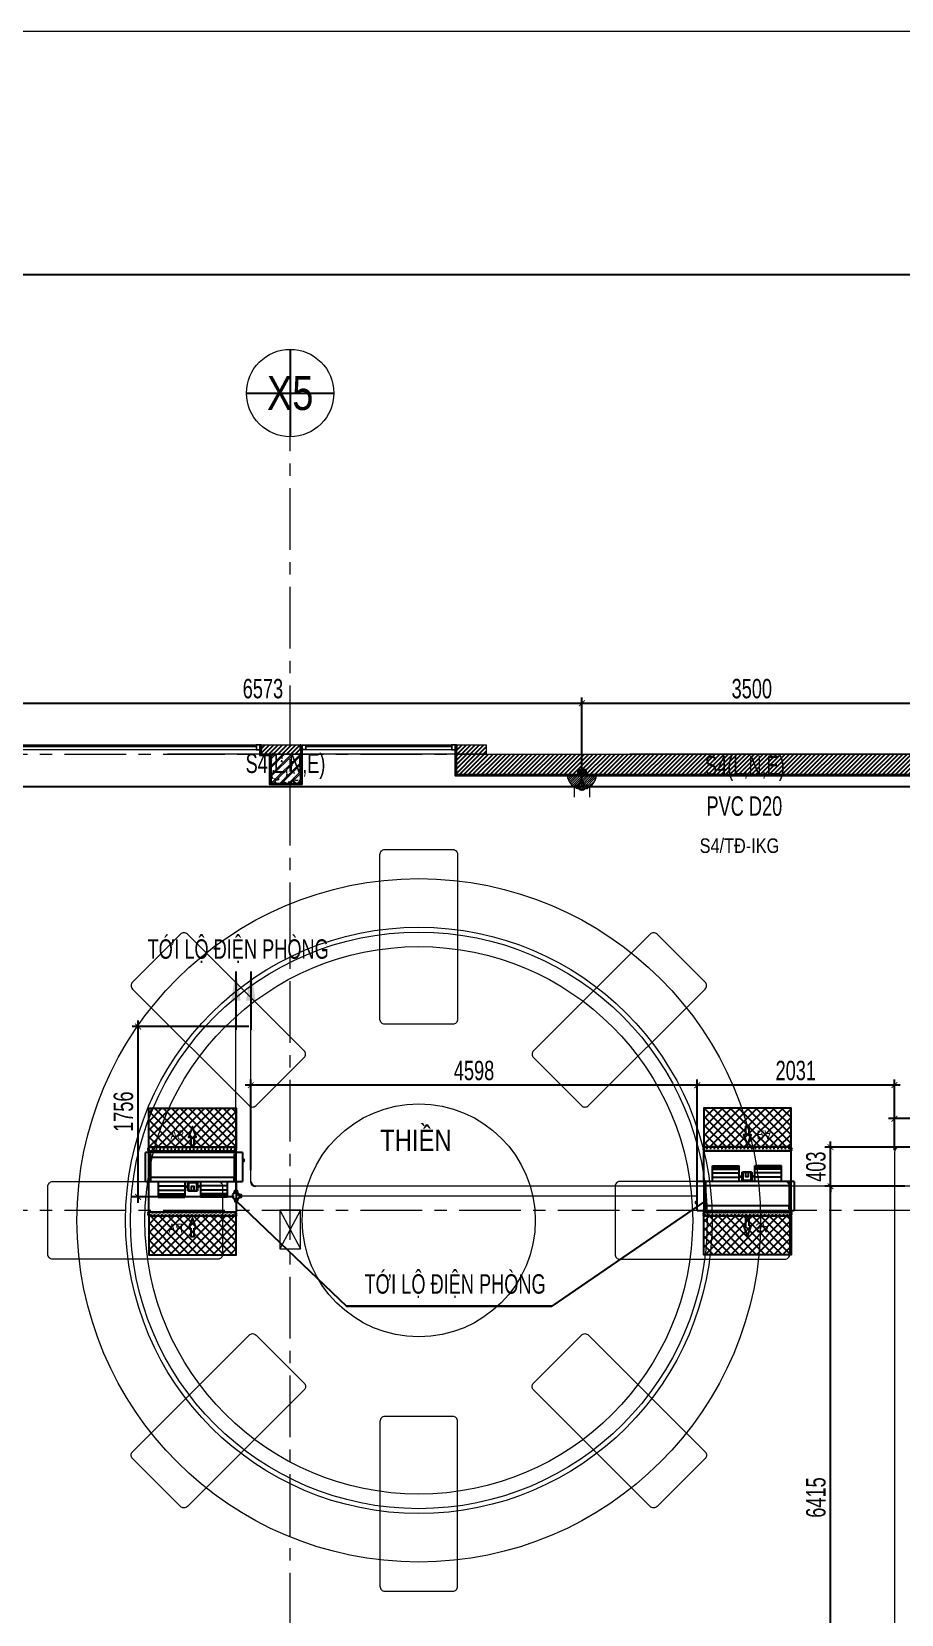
# Model space of a CAD drawing. Header units: millimetres. Extents: x -343543 to 400519, y -115663 to 104219.
# Drawn here: x 21137 to 30095, y -39465 to -23156 of the extents above; entities that cross this region are included whole.
import ezdxf
from ezdxf.enums import TextEntityAlignment as Align
from ezdxf.xclip import XClip

# ---------------------------------------------------------------- set-up
doc = ezdxf.new("R2010")
doc.units = ezdxf.units.MM
doc.header["$XCLIPFRAME"] = 0
for name, pattern in [('$4$HIDDEN', [0.375, 0.25, -0.125]), ('XREF MAT BANG TUONG XAY$0$01.Xref _MB T2-Mai$0$HIDDEN', [9.525, 6.35, -3.175]), ('XREF MAT BANG TUONG XAY$0$CENTER', [50.8, 31.75, -6.35, 6.35, -6.35])]:
    doc.linetypes.add(name, pattern=pattern)
doc.layers.get('0').update_dxf_attribs({"color": 231, "lineweight": 0})
doc.layers.get('DefPoints').update_dxf_attribs({"color": 191})
for name, color, linetype in [('!-AC-DUCT WITH INSULATION', 4, 'Continuous'), ('!-AC-VENTILATION DUCT', 30, 'Continuous'), ('!AC-Thiet bi DH', 3, 'Continuous'), ('A-FLOR-PATT', 7, 'Continuous'), ('E-text', 3, 'Continuous'), ('E-WIRE', 5, 'Continuous'), ('Gen Điện', 6, 'Continuous'), ('XREF MAT BANG TUONG XAY$0$A-FNSH', 8, 'Continuous'), ('XREF MAT BANG TUONG XAY$0$A-FURN', 8, 'Continuous'), ('XREF MAT BANG TUONG XAY$0$A-PATT', 8, 'Continuous'), ('đế âm', 1, 'Continuous'), ('ống ghen', 6, 'Continuous')]:
    doc.layers.add(name, color=color, linetype=linetype)
for name, color, linetype, lineweight in [('!-AC-EQUI', 3, 'Continuous', 25), ('1-INNO-E-Socket', 4, 'Continuous', 5), ('A-PATT', 252, 'Continuous', 9), ('A-SYMBOLS', 10, 'Continuous', 13), ('E - EQ', 10, 'Continuous', 25), ('SME-E-COND-POW', 131, 'Continuous', 18), ('SME-E-POW-DIM', 135, 'Continuous', 18), ('SME-E-POW-TEXT', 133, 'Continuous', 18), ('TEXT DIEN', 3, 'Continuous', 18), ('XREF MAT BANG TUONG XAY$0$$1$A-TEXT', 8, 'Continuous', 25), ('XREF MAT BANG TUONG XAY$0$00.xref_IKIGAI_Truc$0$A-SYMBOLS', 8, 'Continuous', 13), ('XREF MAT BANG TUONG XAY$0$01.Xref _MB T2-Mai$0$$0$A-FNSH', 8, 'Continuous', 9), ('XREF MAT BANG TUONG XAY$0$01.Xref _MB T2-Mai$0$$0$A-GLAZ', 8, 'Continuous', 13), ('XREF MAT BANG TUONG XAY$0$01.Xref _MB T2-Mai$0$$0$A-LITE', 8, 'Continuous', 9), ('XREF MAT BANG TUONG XAY$0$01.Xref _MB T2-Mai$0$$0$A-TEXT', 8, 'Continuous', 25), ('XREF MAT BANG TUONG XAY$0$01.Xref _MB T2-Mai$0$A-HIDD', 8, 'XREF MAT BANG TUONG XAY$0$01.Xref _MB T2-Mai$0$HIDDEN', 9), ('XREF MAT BANG TUONG XAY$0$A-GRID', 8, 'XREF MAT BANG TUONG XAY$0$CENTER', 15), ('XREF MAT BANG TUONG XAY$0$A-WALL-INT', 8, 'Continuous', 9), ('XREF MAT BANG TUONG XAY$0$xref_IKIGAI_Cot$0$A-FNSH', 8, 'Continuous', 9), ('XREF MAT BANG TUONG XAY$0$xref_IKIGAI_Cot$0$A-PATT', 8, 'Continuous', 5)]:
    doc.layers.add(name, color=color, linetype=linetype, lineweight=lineweight)
doc.styles.add('ROMANS1', font='vntimeh.shx', dxfattribs={"width": 0.8, "bigfont": 'bigfont.shx'})
doc.styles.add('SM-DIMTEXT', font='SME.shx', dxfattribs={"width": 0.7})
doc.styles.add('SME-TEXT', font='sme.shx', dxfattribs={"width": 0.7})
doc.styles.add('TEXT', font='Vharial_0.ttf')
doc.styles.add('UV-ABC', font='arial.ttf', dxfattribs={"width": 0.75})
doc.styles.add('XREF MAT BANG TUONG XAY$0$00.xref_IKIGAI_Truc$0$VTK_Arial_3.5 mm', font='arial.ttf', dxfattribs={"width": 0.8, "height": 3.5})
doc.styles.add('XREF MAT BANG TUONG XAY$0$Arial', font='arial.ttf', dxfattribs={"width": 0.8})
doc.dimstyles.new('SDIM-100', dxfattribs={"dimscale": 100, "dimtxt": 2, "dimasz": 0.6, "dimexe": 0.6, "dimexo": 0.2, "dimgap": 0.5, "dimtad": 1, "dimdec": 0, "dimzin": 12, "dimtxsty": 'SM-DIMTEXT', "dimblk": 'ARCHTICK', "dimblk1": 'ARCHTICK', "dimblk2": 'ARCHTICK', "dimcen": 0.12, "dimdle": 0.6, "dimclrd": 7, "dimclre": 8, "dimadec": 0, "dimazin": 3, "dimtfac": 2, "dimtix": 1, "dimtmove": 1, "dimatfit": 3, "dimfxl": 1, "dimtzin": 0, "dimarcsym": 1})

# ---------------------------------------------------------------- blocks, each defined once
blk = doc.blocks.new('*U131')
at = {"color": 8}
blk.add_circle((0, 0), 4.5, dxfattribs=at)
at = {"layer": 'DefPoints', "color": 8}
for p, q in [((0, 4.5), (0, -4.5)), ((-4.5, 0), (4.5, 0))]:
    blk.add_line(p, q, dxfattribs=at)
at = {"color": 8, "style": 'XREF MAT BANG TUONG XAY$0$00.xref_IKIGAI_Truc$0$VTK_Arial_3.5 mm', "width": 0.8}
blk.add_attdef('X12', text='', height=3.5, dxfattribs=at).set_placement((0, 0), align=Align.MIDDLE_CENTER)
blk = doc.blocks.new('XREF MAT BANG TUONG XAY$0$xref_IKIGAI_Cot')
at = {"layer": 'XREF MAT BANG TUONG XAY$0$xref_IKIGAI_Cot$0$A-PATT'}
h = blk.add_hatch(dxfattribs=at)
h.set_pattern_fill('BT-01', color=8, scale=15, angle=-179.99986, pattern_type=2)
h.set_pattern_definition([(230, (23825, -30680), (-107.59, 9.413), [11.25, -123.75]), (175, (23825, -30680), (20.813, -112.83), [9, -99]), (280.45, (23816.04, -30679.21), (-86.776, -103.416), [9.56, -105.17]), (226.184, (23825, -30710), (-160.086, 24.83), [16.875, -185.625]), (276.636, (23811.66, -30707.93), (-140.2, -146.12), [14.34, -157.757]), (171.184, (23825, -30710), (-140.2, -146.12), [13.5, -148.5]), (201, (23810, -30702.5), (-89.536, 60.393), [11.25, -123.75]), (146, (23810, -30702.5), (-36.497, -108.773), [9, -99]), (251.45, (23802.54, -30697.47), (-126.033, -48.38), [9.56, -105.17]), (217.5, (23825, -30680), (-1.824, -49.934), [0, -97.8, 0, -100.5, 0, -99.375]), (187.5, (23825, -30680), (-39.46, -59.162), [0, -57.3, 0, -95.55, 0, -37.875]), (147.5, (23858.45, -30680), (-80.0734, 3.383), [0, -37.5, 0, -117, 0, -155.25]), (137.5, (23873.45, -30680), (-87.478, -15.016), [0, -48.75, 0, -77.7, 0, -110.25]), (225, (23825, -30680), (45.078, -45.078), []), (225, (23825, -30698.374), (45.078, -45.078), [])])
h.paths.add_polyline_path([(23905, -30600), (23605, -30600), (23605, -30900), (23905, -30900)])
at = {"layer": 'XREF MAT BANG TUONG XAY$0$A-GRID', "color": 8, "ltscale": 20}
for points in [[(23800, -53895), (23800, -27075.6)], [(-2907.5, -30600), (42750, -30600)], [(-2907.5, -35300), (42750, -35300)]]:
    blk.add_lwpolyline(points, dxfattribs=at)
at = {"layer": 'XREF MAT BANG TUONG XAY$0$xref_IKIGAI_Cot$0$A-FNSH', "color": 8}
for p, q in [((23905, -35300), (23695, -35700)), ((23695, -35300), (23905, -35700))]:
    blk.add_line(p, q, dxfattribs=at)
for points in [[(23905, -30600), (23605, -30600), (23605, -30900), (23905, -30900)], [(23905, -35300), (23695, -35300), (23695, -35700), (23905, -35700)]]:
    blk.add_lwpolyline(points, close=True, dxfattribs=at)
at = {"layer": 'XREF MAT BANG TUONG XAY$0$00.xref_IKIGAI_Truc$0$A-SYMBOLS', "color": 8}
ref = blk.add_blockref('*U131', (23800, -26880), dxfattribs=dict(at, xscale=100, yscale=100, zscale=100))
ref.add_attrib('X12', 'X5', dxfattribs={"layer": '0', "height": 350, "style": 'XREF MAT BANG TUONG XAY$0$00.xref_IKIGAI_Truc$0$VTK_Arial_3.5 mm', "width": 0.8}).set_placement((23800, -26880), align=Align.MIDDLE_CENTER)
blk = doc.blocks.new('XREF MAT BANG TUONG XAY$0$01.Xref _MB T2-Mai$0$$0$A$Cfb76151b')
at = {"color": 8}
for points in [[(0, 0), (50, 0), (50, 50), (0, 50)], [(2, 2), (48, 2), (48, 48), (2, 48)]]:
    blk.add_lwpolyline(points, close=True, dxfattribs=at)
blk = doc.blocks.new('XREF MAT BANG TUONG XAY$0$01.Xref _MB T2-Mai$0$$0$A$Cc763f58b')
at = {"layer": 'DefPoints', "color": 8}
blk.add_line((5, -50), (5, 0), dxfattribs=at)
at = {"layer": 'XREF MAT BANG TUONG XAY$0$01.Xref _MB T2-Mai$0$$0$A-FNSH', "color": 8}
for centre, start, end in [((3, 2), 222.6903, 317.3097), ((3, -52), 42.6903, 137.3097)]:
    blk.add_arc(centre, 3.4, start, end, dxfattribs=at)
blk = doc.blocks.new('*U161')
at = {"layer": 'XREF MAT BANG TUONG XAY$0$01.Xref _MB T2-Mai$0$$0$A-GLAZ'}
for p, q in [((6955, 20), (55, 20)), ((6955, 10), (55, 10))]:
    blk.add_line(p, q, dxfattribs=at)
at = {"layer": 'XREF MAT BANG TUONG XAY$0$01.Xref _MB T2-Mai$0$$0$A-LITE', "color": 8}
blk.add_lwpolyline([(6955, 50), (55, 50), (55, 0), (6955, 0)], close=True, dxfattribs=at)
at = {"layer": 'XREF MAT BANG TUONG XAY$0$01.Xref _MB T2-Mai$0$$0$A-FNSH', "color": 8, "rotation": 180}
blk.add_blockref('XREF MAT BANG TUONG XAY$0$01.Xref _MB T2-Mai$0$$0$A$Cc763f58b', (5, 0), dxfattribs=at)
at = {"layer": 'XREF MAT BANG TUONG XAY$0$01.Xref _MB T2-Mai$0$$0$A-FNSH', "color": 8, "xscale": -1, "rotation": 180}
blk.add_blockref('XREF MAT BANG TUONG XAY$0$01.Xref _MB T2-Mai$0$$0$A$Cc763f58b', (7005, 0), dxfattribs=at)
at = {"layer": 'XREF MAT BANG TUONG XAY$0$01.Xref _MB T2-Mai$0$$0$A-GLAZ', "color": 8}
blk.add_blockref('XREF MAT BANG TUONG XAY$0$01.Xref _MB T2-Mai$0$$0$A$Cfb76151b', (5, 0), dxfattribs=at)
at = {"layer": 'XREF MAT BANG TUONG XAY$0$01.Xref _MB T2-Mai$0$$0$A-GLAZ', "color": 8, "xscale": -1}
blk.add_blockref('XREF MAT BANG TUONG XAY$0$01.Xref _MB T2-Mai$0$$0$A$Cfb76151b', (7005, 0), dxfattribs=at)
blk = doc.blocks.new('*U162')
at = {"layer": 'XREF MAT BANG TUONG XAY$0$01.Xref _MB T2-Mai$0$$0$A-GLAZ'}
for p, q in [((1557, 20), (55, 20)), ((1557, 10), (55, 10))]:
    blk.add_line(p, q, dxfattribs=at)
at = {"layer": 'XREF MAT BANG TUONG XAY$0$01.Xref _MB T2-Mai$0$$0$A-LITE', "color": 8}
blk.add_lwpolyline([(1557, 50), (55, 50), (55, 0), (1557, 0)], close=True, dxfattribs=at)
at = {"layer": 'XREF MAT BANG TUONG XAY$0$01.Xref _MB T2-Mai$0$$0$A-FNSH', "color": 8, "rotation": 180}
blk.add_blockref('XREF MAT BANG TUONG XAY$0$01.Xref _MB T2-Mai$0$$0$A$Cc763f58b', (5, 0), dxfattribs=at)
at = {"layer": 'XREF MAT BANG TUONG XAY$0$01.Xref _MB T2-Mai$0$$0$A-FNSH', "color": 8, "xscale": -1, "rotation": 180}
blk.add_blockref('XREF MAT BANG TUONG XAY$0$01.Xref _MB T2-Mai$0$$0$A$Cc763f58b', (1607, 0), dxfattribs=at)
at = {"layer": 'XREF MAT BANG TUONG XAY$0$01.Xref _MB T2-Mai$0$$0$A-GLAZ', "color": 8}
blk.add_blockref('XREF MAT BANG TUONG XAY$0$01.Xref _MB T2-Mai$0$$0$A$Cfb76151b', (5, 0), dxfattribs=at)
at = {"layer": 'XREF MAT BANG TUONG XAY$0$01.Xref _MB T2-Mai$0$$0$A-GLAZ', "color": 8, "xscale": -1}
blk.add_blockref('XREF MAT BANG TUONG XAY$0$01.Xref _MB T2-Mai$0$$0$A$Cfb76151b', (1607, 0), dxfattribs=at)
blk = doc.blocks.new('*U262')
at = {"layer": 'XREF MAT BANG TUONG XAY$0$A-PATT'}
h = blk.add_hatch(dxfattribs=at)
h.set_pattern_fill('ANSI31', color=8, scale=10)
h.set_pattern_definition([(45, (41236.79, -11293.564), (-22.45064, 22.45064), [])])
h.paths.add_polyline_path([(-39, 48), (5751, 48), (5751, -162), (-39, -162)])
at = {"layer": 'XREF MAT BANG TUONG XAY$0$A-WALL-INT', "color": 8}
blk.add_lwpolyline([(-39, 48), (5751, 48), (5751, -162), (-39, -162)], close=True, dxfattribs=at)
blk = doc.blocks.new('*U254')
at = {"layer": 'XREF MAT BANG TUONG XAY$0$A-PATT'}
h = blk.add_hatch(dxfattribs=at)
h.set_pattern_fill('ANSI31', color=8, scale=10)
h.set_pattern_definition([(45, (35750.104, -11178.564), (-22.45064, 22.45064), [])])
h.paths.add_polyline_path([(-39, 48), (265, 48), (265, -48), (-39, -48)])
at = {"layer": 'XREF MAT BANG TUONG XAY$0$A-WALL-INT', "color": 8}
blk.add_lwpolyline([(-39, 48), (265, 48), (265, -48), (-39, -48)], close=True, dxfattribs=at)
blk = doc.blocks.new('*U255')
at = {"layer": 'XREF MAT BANG TUONG XAY$0$A-PATT'}
h = blk.add_hatch(dxfattribs=at)
h.set_pattern_fill('ANSI31', color=8, scale=10)
h.set_pattern_definition([(45, (35846.79, -11178.564), (-22.45064, 22.45064), [])])
h.paths.add_polyline_path([(-39, 48), (361, 48), (361, -48), (-39, -48)])
at = {"layer": 'XREF MAT BANG TUONG XAY$0$A-WALL-INT', "color": 8}
blk.add_lwpolyline([(-39, 48), (361, 48), (361, -48), (-39, -48)], close=True, dxfattribs=at)
blk = doc.blocks.new('XREF MAT BANG TUONG XAY$0$NNNN')
at = {"layer": 'XREF MAT BANG TUONG XAY$0$A-FURN', "color": 8, "xscale": -1, "rotation": 180}
for name, p in [('*U254', (5825, 16805)), ('*U255', (7739, 16805)), ('*U262', (339, 16595))]:
    blk.add_blockref(name, p, dxfattribs=at)
blk = doc.blocks.new('XREF MAT BANG NOI THAT')
at = {"color": 8}
for points in [[(25475, -33384), (24775, -33384, -0.414214), (24725, -33334), (24725, -31634, -0.414214), (24775, -31584), (25475, -31584, -0.414214), (25525, -31634), (25525, -33334, -0.414214)], [(23448, -34223), (23943, -33728, 0.414214), (23943, -33658), (22741, -32456, 0.414214), (22670, -32456), (22175, -32951, 0.414214), (22175, -33021), (23377, -34223, 0.414214)], [(26306, -33728), (26801, -34223, 0.414214), (26872, -34223), (28074, -33021, 0.414214), (28074, -32951), (27579, -32456, 0.414214), (27509, -32456), (26306, -33658, 0.414214)], [(23104, -35055), (23104, -35755, -0.414214), (23054, -35805), (21354, -35805, -0.414214), (21304, -35755), (21304, -35055, -0.414214), (21354, -35005), (23054, -35005, -0.414214)], [(27146, -35055), (27146, -35755, 0.414214), (27196, -35805), (28896, -35805, 0.414214), (28946, -35755), (28946, -35055, 0.414214), (28896, -35005), (27196, -35005, 0.414214)], [(23448, -36587), (23943, -37082, -0.414214), (23943, -37152), (22741, -38354, -0.414214), (22670, -38354), (22175, -37859, -0.414214), (22175, -37789), (23377, -36587, -0.414214)], [(26306, -37082), (26801, -36587, -0.414214), (26872, -36587), (28074, -37789, -0.414214), (28074, -37859), (27579, -38354, -0.414214), (27509, -38354), (26306, -37152, -0.414214)], [(25475, -37426), (24775, -37426, 0.414214), (24725, -37476), (24725, -39176, 0.414214), (24775, -39226), (25475, -39226, 0.414214), (25525, -39176), (25525, -37476, 0.414214)]]:
    blk.add_lwpolyline(points, format="xyb", close=True, dxfattribs=at)
at = {"color": 8, "ltscale": 300}
for radius in [3521, 3021, 2971, 2821, 1200]:
    blk.add_circle((25125, -35405), radius, dxfattribs=at)
blk = doc.blocks.new('01.Xref _MB T1')
at = {"color": 8}
blk.add_lwpolyline([(-4979.15314, -63156.18578), (44420.84686, -63156.18578), (44420.84686, -23156.18578), (-4979.15314, -23156.18578)], close=True, dxfattribs=at)
at = {"layer": 'XREF MAT BANG TUONG XAY$0$01.Xref _MB T2-Mai$0$A-HIDD', "color": 8, "ltscale": 500}
blk.add_lwpolyline([(0.00011, -47000.00005), (39999.99073, -47000.00005), (39999.99073, -30600.00246), (0.00011, -30600.00246)], close=True, dxfattribs=at)
at = {"layer": 'XREF MAT BANG TUONG XAY$0$A-FNSH', "color": 8}
for points in [[(23919.98056, -30504.99954), (23919.99107, -30914.99898), (23589.99072, -30914.9998), (23589.98998, -30614.99976), (23489.98056, -30614.99976), (23489.98057, -30504.99992)], [(31604.97181, -41745.00014), (31379.9718, -41745.00039), (31379.9718, -40315.00001), (31189.99022, -40315.00001), (31189.99022, -39785.00001), (31379.98019, -39785.00004), (31379.98092, -35715.00001), (31189.99023, -35715.00001), (31189.99023, -35285.00001), (31379.98015, -35285.00001), (31379.96933, -30914.99949), (31289.99246, -30914.99918), (31289.98296, -30824.99967), (25501.66726, -30824.99964), (25501.67699, -30504.99947)]]:
    blk.add_lwpolyline(points, dxfattribs=at)
at = {"color": 8}
ref = blk.add_blockref('XREF MAT BANG TUONG XAY$0$xref_IKIGAI_Cot', (-0.00927, -0.00001), dxfattribs=at)
XClip(ref).set_block_clipping_path([(-5181.1494167775, -58156.1251844964), (44638.3275875031, -24933.2650512661)])
at = {"layer": 'XREF MAT BANG TUONG XAY$0$01.Xref _MB T2-Mai$0$$0$A-TEXT', "color": 8, "xscale": -1, "rotation": 180}
for name, p in [('*U161', (16495.00039, -30504.99992)), ('*U162', (23905.00371, -30504.99992))]:
    blk.add_blockref(name, p, dxfattribs=at)
at = {"layer": 'XREF MAT BANG TUONG XAY$0$A-FURN', "color": 8, "xscale": -1}
blk.add_blockref('XREF MAT BANG TUONG XAY$0$NNNN', (31604.98349, -47357.72853), dxfattribs=at)
at = {"layer": 'XREF MAT BANG TUONG XAY$0$$1$A-TEXT', "color": 8, "style": 'XREF MAT BANG TUONG XAY$0$Arial', "width": 0.8}
blk.add_text('THIỀN', height=220, dxfattribs=at).set_placement((24726.35065, -34689.71986))
at = {"layer": 'A-PATT', "color": 8}
blk.add_blockref('XREF MAT BANG NOI THAT', (0, 0), dxfattribs=at)
blk = doc.blocks.new('*U28')
at = {"layer": '1-INNO-E-Socket'}
h = blk.add_hatch(dxfattribs=at)
h.set_pattern_fill('ANSI31,O', scale=106.995219)
h.set_pattern_definition([(45, (-641.971, -356.651), (-9.45713, 9.45713), [])])
h.paths.add_polyline_path([(125, 0, 1), (-125, 0)])
for p, q in [((-66, 106), (-66, 195)), ((66, 106), (66, 195)), ((125, 0), (-125, 0)), ((109, 0), (-109, 0))]:
    blk.add_line(p, q, dxfattribs=at)
blk.add_arc((0, 0), 125, 0, 180, dxfattribs=at)
blk = doc.blocks.new('C3-D25')
at = {"layer": 'ống ghen', "ltscale": 30}
for points in [[(5338668, -3869117), (5338645, -3869117), (5338645, -3869092), (5338668, -3869092)], [(5338666, -3869105), (5338654, -3869105), (5338654, -3869103), (5338666, -3869103)], [(5338713, -3869071), (5338713, -3869048), (5338688, -3869048), (5338688, -3869071)], [(5338701, -3869069), (5338701, -3869057), (5338700, -3869057), (5338700, -3869069)], [(5338734, -3869117), (5338757, -3869117), (5338757, -3869092), (5338734, -3869092)], [(5338736, -3869105), (5338748, -3869105), (5338748, -3869103), (5338736, -3869103)]]:
    blk.add_lwpolyline(points, close=True, dxfattribs=at)
for points in [[(5338671, -3869086), (5338651, -3869092)], [(5338671, -3869122), (5338651, -3869117)], [(5338683, -3869074), (5338688, -3869054)], [(5338718, -3869074), (5338713, -3869054)], [(5338731, -3869086), (5338751, -3869092)], [(5338731, -3869122), (5338751, -3869117)]]:
    blk.add_lwpolyline(points, dxfattribs=at)
blk.add_circle((5338701, -3869104), 35, dxfattribs=at)
at = {"layer": 'TEXT DIEN', "ltscale": 30, "style": 'ROMANS1'}
blk.add_text('D25', height=15, dxfattribs=at).set_placement((5338681, -3869112))
blk = doc.blocks.new('đế âm 78')
at = {"layer": 'Gen Điện', "ltscale": 30}
blk.add_lwpolyline([(5501258, -3862345), (5501258, -3862423), (5501303, -3862423, 0.414214), (5501308, -3862418), (5501308, -3862350, 0.414214), (5501303, -3862345), (5501258, -3862345)], format="xyb", dxfattribs=at)
blk.add_lwpolyline([(5501261, -3862345), (5501261, -3862423)], dxfattribs=at)
for centre, radius in [((5501285, -3862403), 12.5), ((5501285, -3862363), 10)]:
    blk.add_circle(centre, radius, dxfattribs=at)
blk = doc.blocks.new('_ArchTick')
at = {"color": 0, "linetype": 'ByBlock', "const_width": 0.15}
blk.add_lwpolyline([(-0.5, -0.5), (0.5, 0.5)], dxfattribs=at)
blk = doc.blocks.new('*D1492')
at = {"layer": 'DefPoints', "color": 0, "linetype": 'Continuous', "ltscale": 1000, "transparency": 16777216}
for p in [(26805, -30077), (26805, -30923), (20232, -31050)]:
    blk.add_point(p, dxfattribs=at)
at = {"layer": 'SME-E-POW-DIM', "color": 7, "linetype": 'Continuous', "lineweight": -2, "ltscale": 1000, "transparency": 16777216}
blk.add_line((20172, -30077), (26865, -30077), dxfattribs=at)
at = {"layer": 'SME-E-POW-DIM', "color": 8, "linetype": 'Continuous', "lineweight": -2, "ltscale": 1000, "transparency": 16777216}
for p, q in [((20232, -31030), (20232, -30017)), ((26805, -30903), (26805, -30017))]:
    blk.add_line(p, q, dxfattribs=at)
at = {"layer": 'SME-E-POW-DIM', "color": 7, "linetype": 'Continuous', "lineweight": -2, "ltscale": 1000, "transparency": 16777216, "xscale": 60, "yscale": 60, "zscale": 60, "rotation": 180}
blk.add_blockref('_ArchTick', (20232, -30077), dxfattribs=at)
at = {"layer": 'SME-E-POW-DIM', "color": 7, "linetype": 'Continuous', "lineweight": -2, "ltscale": 1000, "transparency": 16777216, "xscale": 60, "yscale": 60, "zscale": 60}
blk.add_blockref('_ArchTick', (26805, -30077), dxfattribs=at)
at = {"layer": 'SME-E-POW-DIM', "color": 0, "linetype": 'Continuous', "ltscale": 1000, "transparency": 16777216, "insert": (23519, -29927), "char_height": 200, "attachment_point": 5, "style": 'SM-DIMTEXT'}
blk.add_mtext('6573', dxfattribs=at)
blk = doc.blocks.new('*D1493')
at = {"layer": 'DefPoints', "color": 0, "linetype": 'Continuous', "ltscale": 1000, "transparency": 16777216}
for p in [(30305, -30077), (26805, -30923), (30305, -30937)]:
    blk.add_point(p, dxfattribs=at)
at = {"layer": 'SME-E-POW-DIM', "color": 7, "linetype": 'Continuous', "lineweight": -2, "ltscale": 1000, "transparency": 16777216}
blk.add_line((26745, -30077), (30365, -30077), dxfattribs=at)
at = {"layer": 'SME-E-POW-DIM', "color": 8, "linetype": 'Continuous', "lineweight": -2, "ltscale": 1000, "transparency": 16777216}
for p, q in [((26805, -30903), (26805, -30017)), ((30305, -30917), (30305, -30017))]:
    blk.add_line(p, q, dxfattribs=at)
at = {"layer": 'SME-E-POW-DIM', "color": 7, "linetype": 'Continuous', "lineweight": -2, "ltscale": 1000, "transparency": 16777216, "xscale": 60, "yscale": 60, "zscale": 60, "rotation": 180}
blk.add_blockref('_ArchTick', (26805, -30077), dxfattribs=at)
at = {"layer": 'SME-E-POW-DIM', "color": 7, "linetype": 'Continuous', "lineweight": -2, "ltscale": 1000, "transparency": 16777216, "xscale": 60, "yscale": 60, "zscale": 60}
blk.add_blockref('_ArchTick', (30305, -30077), dxfattribs=at)
at = {"layer": 'SME-E-POW-DIM', "color": 0, "linetype": 'Continuous', "ltscale": 1000, "transparency": 16777216, "insert": (28555, -29927), "char_height": 200, "attachment_point": 5, "style": 'SM-DIMTEXT'}
blk.add_mtext('3500', dxfattribs=at)
blk = doc.blocks.new('FCU 22')
at = {"layer": '!-AC-EQUI', "color": 8}
for p, q in [((-556, 0), (556, 0)), ((519, 15), (-481, 15)), ((-481, 15), (-481, 0)), ((519, 15), (-481, 15)), ((519, 0), (519, 15)), ((519, -336), (519, 0)), ((556, -336), (556, 0)), ((-556, 0), (-556, -336)), ((-481, -336), (-481, 0)), ((556, -336), (-556, -336)), ((506, -336), (-469, -336)), ((-380, -336), (-380, -514)), ((-75, -336), (-75, -514)), ((-43, -443), (-43, -336)), ((72, -443), (72, -336)), ((106, -336), (106, -514)), ((411, -336), (411, -514)), ((-380, -383), (-75, -383)), ((-380, -433), (-75, -433)), ((-380, -474), (-75, -474)), ((-380, -498), (-75, -498)), ((-380, -514), (-75, -514)), ((-75, -386), (-43, -386)), ((-75, -395), (-43, -395)), ((-43, -443), (72, -443)), ((106, -386), (72, -386)), ((106, -395), (72, -395)), ((410, -383), (106, -383)), ((410, -433), (106, -433)), ((410, -474), (106, -474)), ((410, -498), (106, -498)), ((411, -514), (106, -514))]:
    blk.add_line(p, q, dxfattribs=at)
for points in [[(519, 15), (-481, 15), (-481, 0), (519, 0)], [(-556, -102), (-575, -102), (-575, -84), (-556, -84)], [(-465, -20), (-459, -20), (-459, -44), (-465, -44)], [(505, -20), (499, -20), (499, -44), (505, -44)], [(519, -336), (-481, -336), (-481, -685), (519, -685)], [(-465, -323), (-459, -323), (-459, -299), (-465, -299)], [(62, -443), (-32, -443), (-32, -349), (62, -349)], [(503, -323), (497, -323), (497, -299), (503, -299)], [(32, -443), (-2, -443), (-2, -390), (32, -390)]]:
    blk.add_lwpolyline(points, close=True, dxfattribs=at)
at = {"layer": '!-AC-EQUI', "color": 8, "ltscale": 300}
blk.add_lwpolyline([(501, -283), (-462, -283), (-462, -61), (501, -61)], close=True, dxfattribs=at)
at = {"layer": 'DefPoints', "color": 8, "linetype": 'Continuous'}
for p, q in [((39, 175), (64, 175)), ((39, -870), (64, -870))]:
    blk.add_line(p, q, dxfattribs=at)
at = {"layer": 'DefPoints', "color": 8}
for points in [[(-1, 175), (-25, 175), (19, 296), (19, 296), (64, 175), (39, 175)], [(39, 175), (39, 83), (-1, 83), (-1, 175)], [(-1, -870), (-25, -870), (19, -749), (19, -749), (64, -870), (39, -870)], [(39, -870), (39, -963), (-1, -963), (-1, -870)]]:
    blk.add_lwpolyline(points, dxfattribs=at)
at = {"layer": 'DefPoints', "color": 8, "linetype": '$4$HIDDEN', "ltscale": 1000, "style": 'TEXT', "width": 0.8}
for s, p in [('sa', (193, 145, 0)), ('ra', (211, -922, 0))]:
    blk.add_text(s, height=105.3, dxfattribs=at).set_placement(p, align=Align.CENTER)
blk = doc.blocks.new('8')
at = {"layer": '!-AC-VENTILATION DUCT'}
h = blk.add_hatch(dxfattribs=at)
h.set_pattern_fill('CROSS', color=8, scale=3.031579, angle=1440, style=0)
h.set_pattern_definition([(90, (-467214.4, -112738.034), (-19.2505263, 19.2505263), [9.6252632, -28.8757895]), (180, (-467209.587, -112733.222), (-19.2505263, -19.2505263), [9.6252632, -28.8757895])])
edge = h.paths.add_edge_path()
edge.add_line((-4725, 5858), (-4719, 5849))
edge.add_line((-4719, 5849), (-4733, 5843))
edge.add_line((-4733, 5843), (-4719, 5834))
edge.add_line((-4719, 5834), (-4733, 5826))
edge.add_line((-4733, 5826), (-4725, 5817))
edge.add_line((-4725, 5817), (-5624, 5817))
edge.add_line((-5624, 5817), (-5632, 5826))
edge.add_line((-5632, 5826), (-5618, 5834))
edge.add_line((-5618, 5834), (-5632, 5843))
edge.add_line((-5632, 5843), (-5618, 5849))
edge.add_line((-5618, 5849), (-5624, 5858))
edge.add_line((-5624, 5858), (-4725, 5858))
h = blk.add_hatch(dxfattribs=at)
h.set_pattern_fill('CROSS', color=8, scale=3.031579, angle=1440, style=0)
h.set_pattern_definition([(90, (-467214.4, -112739.994), (-19.2505263, 19.2505263), [9.6252632, -28.8757895]), (180, (-467209.587, -112735.181), (-19.2505263, -19.2505263), [9.6252632, -28.8757895])])
edge = h.paths.add_edge_path()
edge.add_line((-4725, 5148), (-4719, 5156))
edge.add_line((-4719, 5156), (-4733, 5163))
edge.add_line((-4733, 5163), (-4719, 5172))
edge.add_line((-4719, 5172), (-4733, 5180))
edge.add_line((-4733, 5180), (-4725, 5188))
edge.add_line((-4725, 5188), (-5624, 5188))
edge.add_line((-5624, 5188), (-5632, 5180))
edge.add_line((-5632, 5180), (-5618, 5172))
edge.add_line((-5618, 5172), (-5632, 5163))
edge.add_line((-5632, 5163), (-5618, 5156))
edge.add_line((-5618, 5156), (-5624, 5148))
edge.add_line((-5624, 5148), (-4725, 5148))
at = {"layer": 'A-FLOR-PATT', "linetype": 'ByBlock'}
h = blk.add_hatch(dxfattribs=at)
h.set_pattern_fill('ANSI37', color=8, scale=500, angle=1260)
h.set_pattern_definition([(225, (-185802.737, -138851.834), (44.194174, -44.194174), []), (315, (-185802.737, -138851.834), (44.194174, 44.194174), [])])
edge = h.paths.add_edge_path()
edge.add_line((-5624, 5148), (-5624, 4748))
edge.add_line((-5624, 4748), (-4725, 4748))
edge.add_line((-4725, 4748), (-4725, 5148))
edge.add_line((-4725, 5148), (-5624, 5148))
edge.add_line((-5624, 5858), (-5624, 6258))
edge.add_line((-5624, 6258), (-4725, 6258))
edge.add_line((-4725, 6258), (-4725, 5858))
edge.add_line((-4725, 5858), (-5624, 5858))
at = {"layer": '!-AC-DUCT WITH INSULATION', "color": 8}
for points in [[(-5624, 5858), (-5624, 6258), (-4725, 6258), (-4725, 5858), (-5624, 5858)], [(-4725, 5858), (-4719, 5849), (-4733, 5843), (-4719, 5834), (-4733, 5826), (-4725, 5817), (-5624, 5817), (-5632, 5826), (-5618, 5834), (-5632, 5843), (-5618, 5849), (-5624, 5858), (-4725, 5858)], [(-4725, 5148), (-4719, 5156), (-4733, 5163), (-4719, 5172), (-4733, 5180), (-4725, 5188), (-5624, 5188), (-5632, 5180), (-5618, 5172), (-5632, 5163), (-5618, 5156), (-5624, 5148), (-4725, 5148)], [(-5624, 5148), (-5624, 4748), (-4725, 4748), (-4725, 5148), (-5624, 5148)]]:
    blk.add_lwpolyline(points, dxfattribs=at)
at = {"layer": '!-AC-EQUI', "color": 8}
for p, q in [((-4725, 5817), (-5624, 5817)), ((-5433, 5858), (-4725, 5858)), ((-4725, 5188), (-5624, 5188)), ((-5433, 5148), (-4725, 5148))]:
    blk.add_line(p, q, dxfattribs=at)
for points in [[(-4725, 5817), (-4733, 5826), (-4719, 5834), (-4733, 5843), (-4719, 5849), (-4725, 5858)], [(-4725, 5188), (-4733, 5180), (-4719, 5172), (-4733, 5163), (-4719, 5156), (-4725, 5148)]]:
    blk.add_lwpolyline(points, dxfattribs=at)
at = {"layer": '!AC-Thiet bi DH', "color": 8, "extrusion": (0, 0, -1), "xscale": 0.8988764045031018, "yscale": 0.8988764045031018, "zscale": -0.8988764045031018}
blk.add_blockref('FCU 22', (5157, 5804), dxfattribs=at)
blk = doc.blocks.new('A$C8478d8e4')
at = {"layer": '!AC-Thiet bi DH', "color": 8}
blk.add_blockref('8', (27967, 9492), dxfattribs=at)
at = {"layer": '!AC-Thiet bi DH', "color": 8, "rotation": 180}
blk.add_blockref('8', (23335, 20499), dxfattribs=at)
blk = doc.blocks.new('*D1949')
at = {"layer": 'DefPoints', "color": 0, "linetype": 'Continuous', "ltscale": 1000, "transparency": 16777216}
for p in [(29366, -35054), (30153, -35054), (29890, -41469)]:
    blk.add_point(p, dxfattribs=at)
at = {"layer": 'SME-E-POW-DIM', "color": 8, "linetype": 'Continuous', "lineweight": -2, "ltscale": 1000, "transparency": 16777216}
for p, q in [((30133, -35054), (29306, -35054)), ((29870, -41469), (29306, -41469))]:
    blk.add_line(p, q, dxfattribs=at)
at = {"layer": 'SME-E-POW-DIM', "color": 7, "linetype": 'Continuous', "lineweight": -2, "ltscale": 1000, "transparency": 16777216}
blk.add_line((29366, -41529), (29366, -34994), dxfattribs=at)
at = {"layer": 'SME-E-POW-DIM', "color": 7, "linetype": 'Continuous', "lineweight": -2, "ltscale": 1000, "transparency": 16777216, "xscale": 60, "yscale": 60, "zscale": 60}
for p, rotation in [((29366, -35054), 90), ((29366, -41469), 270)]:
    blk.add_blockref('_ArchTick', p, dxfattribs=dict(at, rotation=rotation))
at = {"layer": 'SME-E-POW-DIM', "color": 0, "linetype": 'Continuous', "ltscale": 1000, "transparency": 16777216, "insert": (29216, -38261), "char_height": 200, "attachment_point": 5, "rotation": 90, "style": 'SM-DIMTEXT'}
blk.add_mtext('6415', dxfattribs=at)
blk = doc.blocks.new('*D1950')
at = {"layer": 'DefPoints', "color": 0, "linetype": 'Continuous', "ltscale": 1000, "transparency": 16777216}
for p in [(29366, -34651), (30204, -34651), (30153, -35054)]:
    blk.add_point(p, dxfattribs=at)
at = {"layer": 'SME-E-POW-DIM', "color": 8, "linetype": 'Continuous', "lineweight": -2, "ltscale": 1000, "transparency": 16777216}
for p, q in [((30184, -34651), (29306, -34651)), ((30133, -35054), (29306, -35054))]:
    blk.add_line(p, q, dxfattribs=at)
at = {"layer": 'SME-E-POW-DIM', "color": 7, "linetype": 'Continuous', "lineweight": -2, "ltscale": 1000, "transparency": 16777216}
for p, q in [((29366, -34651), (29366, -34591)), ((29366, -35054), (29366, -34651)), ((29366, -35054), (29366, -35114))]:
    blk.add_line(p, q, dxfattribs=at)
at = {"layer": 'SME-E-POW-DIM', "color": 7, "linetype": 'Continuous', "lineweight": -2, "ltscale": 1000, "transparency": 16777216, "xscale": 60, "yscale": 60, "zscale": 60}
for p, rotation in [((29366, -34651), 270), ((29366, -35054), 90)]:
    blk.add_blockref('_ArchTick', p, dxfattribs=dict(at, rotation=rotation))
at = {"layer": 'SME-E-POW-DIM', "color": 0, "linetype": 'Continuous', "ltscale": 1000, "transparency": 16777216, "insert": (29216, -34852), "char_height": 200, "attachment_point": 5, "rotation": 90, "style": 'SM-DIMTEXT'}
blk.add_mtext('403', dxfattribs=at)
blk = doc.blocks.new('*D1951')
at = {"layer": 'DefPoints', "color": 0, "linetype": 'Continuous', "ltscale": 1000, "transparency": 16777216}
for p in [(30024, -34357), (30024, -34701), (31133, -34648)]:
    blk.add_point(p, dxfattribs=at)
at = {"layer": 'SME-E-POW-DIM', "color": 7, "linetype": 'Continuous', "lineweight": -2, "ltscale": 1000, "transparency": 16777216}
blk.add_line((31193, -34357), (29964, -34357), dxfattribs=at)
at = {"layer": 'SME-E-POW-DIM', "color": 8, "linetype": 'Continuous', "lineweight": -2, "ltscale": 1000, "transparency": 16777216}
for p, q in [((30024, -34681), (30024, -34297)), ((31133, -34628), (31133, -34297))]:
    blk.add_line(p, q, dxfattribs=at)
at = {"layer": 'SME-E-POW-DIM', "color": 7, "linetype": 'Continuous', "lineweight": -2, "ltscale": 1000, "transparency": 16777216, "xscale": 60, "yscale": 60, "zscale": 60, "rotation": 180}
blk.add_blockref('_ArchTick', (30024, -34357), dxfattribs=at)
at = {"layer": 'SME-E-POW-DIM', "color": 7, "linetype": 'Continuous', "lineweight": -2, "ltscale": 1000, "transparency": 16777216, "xscale": 60, "yscale": 60, "zscale": 60}
blk.add_blockref('_ArchTick', (31133, -34357), dxfattribs=at)
at = {"layer": 'SME-E-POW-DIM', "color": 0, "linetype": 'Continuous', "ltscale": 1000, "transparency": 16777216, "insert": (30579, -34207), "char_height": 200, "attachment_point": 5, "style": 'SM-DIMTEXT'}
blk.add_mtext('1109', dxfattribs=at)
blk = doc.blocks.new('*D1956')
at = {"layer": 'DefPoints', "color": 0, "linetype": 'Continuous', "ltscale": 1000, "transparency": 16777216}
for p in [(27993, -34012), (30024, -34701), (27993, -35154)]:
    blk.add_point(p, dxfattribs=at)
at = {"layer": 'SME-E-POW-DIM', "color": 7, "linetype": 'Continuous', "lineweight": -2, "ltscale": 1000, "transparency": 16777216}
blk.add_line((30084, -34012), (27933, -34012), dxfattribs=at)
at = {"layer": 'SME-E-POW-DIM', "color": 8, "linetype": 'Continuous', "lineweight": -2, "ltscale": 1000, "transparency": 16777216}
for p, q in [((27993, -35134), (27993, -33952)), ((30024, -34681), (30024, -33952))]:
    blk.add_line(p, q, dxfattribs=at)
at = {"layer": 'SME-E-POW-DIM', "color": 7, "linetype": 'Continuous', "lineweight": -2, "ltscale": 1000, "transparency": 16777216, "xscale": 60, "yscale": 60, "zscale": 60, "rotation": 180}
blk.add_blockref('_ArchTick', (27993, -34012), dxfattribs=at)
at = {"layer": 'SME-E-POW-DIM', "color": 7, "linetype": 'Continuous', "lineweight": -2, "ltscale": 1000, "transparency": 16777216, "xscale": 60, "yscale": 60, "zscale": 60}
blk.add_blockref('_ArchTick', (30024, -34012), dxfattribs=at)
at = {"layer": 'SME-E-POW-DIM', "color": 0, "linetype": 'Continuous', "ltscale": 1000, "transparency": 16777216, "insert": (29008, -33862), "char_height": 200, "attachment_point": 5, "style": 'SM-DIMTEXT'}
blk.add_mtext('2031', dxfattribs=at)
blk = doc.blocks.new('*D1957')
at = {"layer": 'DefPoints', "color": 0, "linetype": 'Continuous', "ltscale": 1000, "transparency": 16777216}
for p in [(23395, -34012), (23395, -34908, 0), (27993, -35154)]:
    blk.add_point(p, dxfattribs=at)
at = {"layer": 'SME-E-POW-DIM', "color": 7, "linetype": 'Continuous', "lineweight": -2, "ltscale": 1000, "transparency": 16777216}
blk.add_line((28053, -34012), (23335, -34012), dxfattribs=at)
at = {"layer": 'SME-E-POW-DIM', "color": 8, "linetype": 'Continuous', "lineweight": -2, "ltscale": 1000, "transparency": 16777216}
for p, q in [((23395, -34888), (23395, -33952)), ((27993, -35134), (27993, -33952))]:
    blk.add_line(p, q, dxfattribs=at)
at = {"layer": 'SME-E-POW-DIM', "color": 7, "linetype": 'Continuous', "lineweight": -2, "ltscale": 1000, "transparency": 16777216, "xscale": 60, "yscale": 60, "zscale": 60, "rotation": 180}
blk.add_blockref('_ArchTick', (23395, -34012), dxfattribs=at)
at = {"layer": 'SME-E-POW-DIM', "color": 7, "linetype": 'Continuous', "lineweight": -2, "ltscale": 1000, "transparency": 16777216, "xscale": 60, "yscale": 60, "zscale": 60}
blk.add_blockref('_ArchTick', (27993, -34012), dxfattribs=at)
at = {"layer": 'SME-E-POW-DIM', "color": 0, "linetype": 'Continuous', "ltscale": 1000, "transparency": 16777216, "insert": (25694, -33862), "char_height": 200, "attachment_point": 5, "style": 'SM-DIMTEXT'}
blk.add_mtext('4598', dxfattribs=at)
blk = doc.blocks.new('*D1958')
at = {"layer": 'DefPoints', "color": 0, "linetype": 'Continuous', "ltscale": 1000, "transparency": 16777216}
for p in [(22233, -33407), (23395, -33407, 0), (23242, -35163)]:
    blk.add_point(p, dxfattribs=at)
at = {"layer": 'SME-E-POW-DIM', "color": 8, "linetype": 'Continuous', "lineweight": -2, "ltscale": 1000, "transparency": 16777216}
for p, q in [((23375, -33407), (22173, -33407)), ((23222, -35163), (22173, -35163))]:
    blk.add_line(p, q, dxfattribs=at)
at = {"layer": 'SME-E-POW-DIM', "color": 7, "linetype": 'Continuous', "lineweight": -2, "ltscale": 1000, "transparency": 16777216}
blk.add_line((22233, -35223), (22233, -33347), dxfattribs=at)
at = {"layer": 'SME-E-POW-DIM', "color": 7, "linetype": 'Continuous', "lineweight": -2, "ltscale": 1000, "transparency": 16777216, "xscale": 60, "yscale": 60, "zscale": 60}
for p, rotation in [((22233, -33407), 90), ((22233, -35163), 270)]:
    blk.add_blockref('_ArchTick', p, dxfattribs=dict(at, rotation=rotation))
at = {"layer": 'SME-E-POW-DIM', "color": 0, "linetype": 'Continuous', "ltscale": 1000, "transparency": 16777216, "insert": (22083, -34285), "char_height": 200, "attachment_point": 5, "rotation": 90, "style": 'SM-DIMTEXT'}
blk.add_mtext('1756', dxfattribs=at)

msp = doc.modelspace()

# ---------------------------------------------------------------- block references
at = {"layer": 'A-SYMBOLS'}
msp.add_blockref('01.Xref _MB T1', (0, 0), dxfattribs=at)

# ---------------------------------------------------------------- next in the draw order: linework, layer by layer
at = {"layer": 'DefPoints'}
msp.add_lwpolyline([(-4979.2, -65662.8), (44420.8, -65662.8), (44420.8, -25662.8), (-4979.2, -25662.8)], close=True, dxfattribs=at)
at = {"layer": 'E-WIRE', "color": 3, "elevation": 0}
msp.add_lwpolyline([(31395, -41327), (31194.6, -41327, -0.4142136), (31144.6, -41277), (31144.6, -30987.4, 0.4142136), (31094.6, -30937.4), (20344.7, -30937.4, 0.4142136), (20232.4, -31049.7), (20232.4, -37731.1, -0.4142136), (20182.4, -37781.1), (20105, -37781.1)], format="xyb", dxfattribs=at)
at = {"layer": 'E-WIRE', "color": 3}
for centre in [(23445.1, -35003.9, 0), (23291.8, -35104.4)]:
    msp.add_arc(centre, 50, 180, 270, dxfattribs=at)
at = {"layer": 'SME-E-COND-POW', "color": 2, "linetype": 'Continuous', "ltscale": 1000}
msp.add_line((26805, -30810), (26805, -30937.4), dxfattribs=at)
at = {"layer": 'SME-E-COND-POW', "color": 3}
for p, q in [((23241.8, -35104.4), (23241.8, -32943.7)), ((23395.1, -35003.9, 0), (23395.1, -33407.3, 0)), ((31008.7, -35053.9, 0), (23445.1, -35053.9, 0)), ((27992.6, -35154.4), (23291.8, -35154.4))]:
    msp.add_line(p, q, dxfattribs=at)
at = {"layer": 'SME-E-COND-POW', "color": 3, "linetype": 'Continuous', "ltscale": 1000}
for p, q in [((30024.1, -34700.8), (30024.1, -41418.9)), ((31834.7, -34650.8), (30074.1, -34650.8))]:
    msp.add_line(p, q, dxfattribs=at)
msp.add_arc((30074.1, -34700.8), 50, 90, 180, dxfattribs=at)

# ---------------------------------------------------------------- next in the draw order: block references
at = {"layer": 'E - EQ', "xscale": 1.2, "yscale": 1.2, "zscale": 1.2, "rotation": 180}
msp.add_blockref('*U28', (26805, -30810), dxfattribs=at)
at = {"layer": 'SME-E-COND-POW', "color": 2, "linetype": 'Continuous', "ltscale": 1000}
msp.add_blockref('A$C8478d8e4', (0, -50000), dxfattribs=at)
at = {"layer": 'TEXT DIEN', "ltscale": 30}
for p, rotation in [((-5311895.8, 3838166.7), 8.197548524005355e-10), ((3892345.9, 5303546.5), 270)]:
    msp.add_blockref('C3-D25', p, dxfattribs=dict(at, rotation=rotation))
at = {"layer": 'đế âm', "xscale": -1, "rotation": 270.0000000008198}
msp.add_blockref('đế âm 78', (3889188.9, -5532068.1), dxfattribs=at)

# ---------------------------------------------------------------- next in the draw order: texts
at = {"layer": 'E-text', "style": 'UV-ABC', "width": 0.8}
msp.add_text('S4/TĐ-IKG', height=150, dxfattribs=at).set_placement((28018.1, -31619.1, 0))
at = {"layer": 'SME-E-POW-TEXT', "style": 'SME-TEXT', "width": 0.7}
for s, p in [('S4(L,N,E)', (23340.7, -30795.4)), ('S4(L,N,E)', (28073.2, -30817.8)), ('PVC D20', (28088.2, -31235.9)), ('TỚI LỘ ĐIỆN PHÒNG', (22330.9, -32709.1)), ('TỚI LỘ ĐIỆN PHÒNG', (24565.2, -36160.3))]:
    msp.add_text(s, height=200, dxfattribs=at).set_placement(p)

# ---------------------------------------------------------------- next in the draw order: dimensions: what is measured, and where the dimension line sits
at = {"layer": 'SME-E-POW-DIM', "color": 1, "linetype": 'Continuous', "ltscale": 1000}
for base, p1, p2, picture, middle in [((26805, -30077.1), (20232.4, -31049.7), (26805, -30923.4), '*D1492', (23518.7, -29927.1)), ((30305, -30077.1), (26805, -30923.4), (30305, -30937.4), '*D1493', (28555, -29927.1)), ((23395.062, -34011.8457), (27992.6179, -35154.3594), (23395.062, -34907.6176, 0), '*D1957', (25693.8399, -33861.8457)), ((27992.6179, -34011.8457), (30024.0759, -34700.8196), (27992.6179, -35154.3594), '*D1956', (29008.3469, -33861.8457)), ((30024.1, -34356.9), (31133.4, -34647.8), (30024.1, -34700.8), '*D1951', (30578.7, -34206.9))]:
    dim = msp.add_linear_dim(base=base, p1=p1, p2=p2, dimstyle='SDIM-100', dxfattribs=at)
    dim.commit()
    dim.dimension.update_dxf_attribs({"geometry": picture, "text_midpoint": middle})
for base, p1, p2, picture, middle in [((22232.7147, -33407.2585), (23241.816, -35162.8477), (23395.062, -33407.2585, 0), '*D1958', (22082.7147, -34285.0531)), ((29366.5, -34650.8), (30152.8, -35053.9), (30204.4, -34650.8), '*D1950', (29216.5, -34852.4)), ((29366.5, -35053.9), (29889.7, -41468.9), (30152.8, -35053.9), '*D1949', (29216.5, -38261.4))]:
    dim = msp.add_linear_dim(base=base, p1=p1, p2=p2, angle=90, dimstyle='SDIM-100', dxfattribs=at)
    dim.commit()
    dim.dimension.update_dxf_attribs({"geometry": picture, "text_midpoint": middle})

# ---------------------------------------------------------------- next in the draw order: leaders
at = {"layer": 'SME-E-COND-POW', "color": 3, "linetype": 'Continuous', "ltscale": 1000}
for points in [[(23242.6, -35205.4), (24380.8, -36287.8), (26496.5, -36287.8)], [(28078.4, -35205.4), (26496.5, -36287.8), (24380.8, -36287.8)]]:
    msp.add_leader(points, dimstyle='SDIM-100', override={"dimgap": 0.5, "dimtad": 0}, dxfattribs=at)
at = {"layer": 'SME-E-POW-DIM', "color": 1, "linetype": 'Continuous', "ltscale": 1000}
for points in [[(23241.5, -32839.5, 0), (23241.5, -33440.5, 0)], [(23395.1, -32839.5, 0), (23395.1, -33440.5, 0)]]:
    msp.add_leader(points, dimstyle='SDIM-100', override={"dimasz": 3, "dimgap": 0.5, "dimtad": 0}, dxfattribs=at)

doc.saveas('drawing.dxf')
